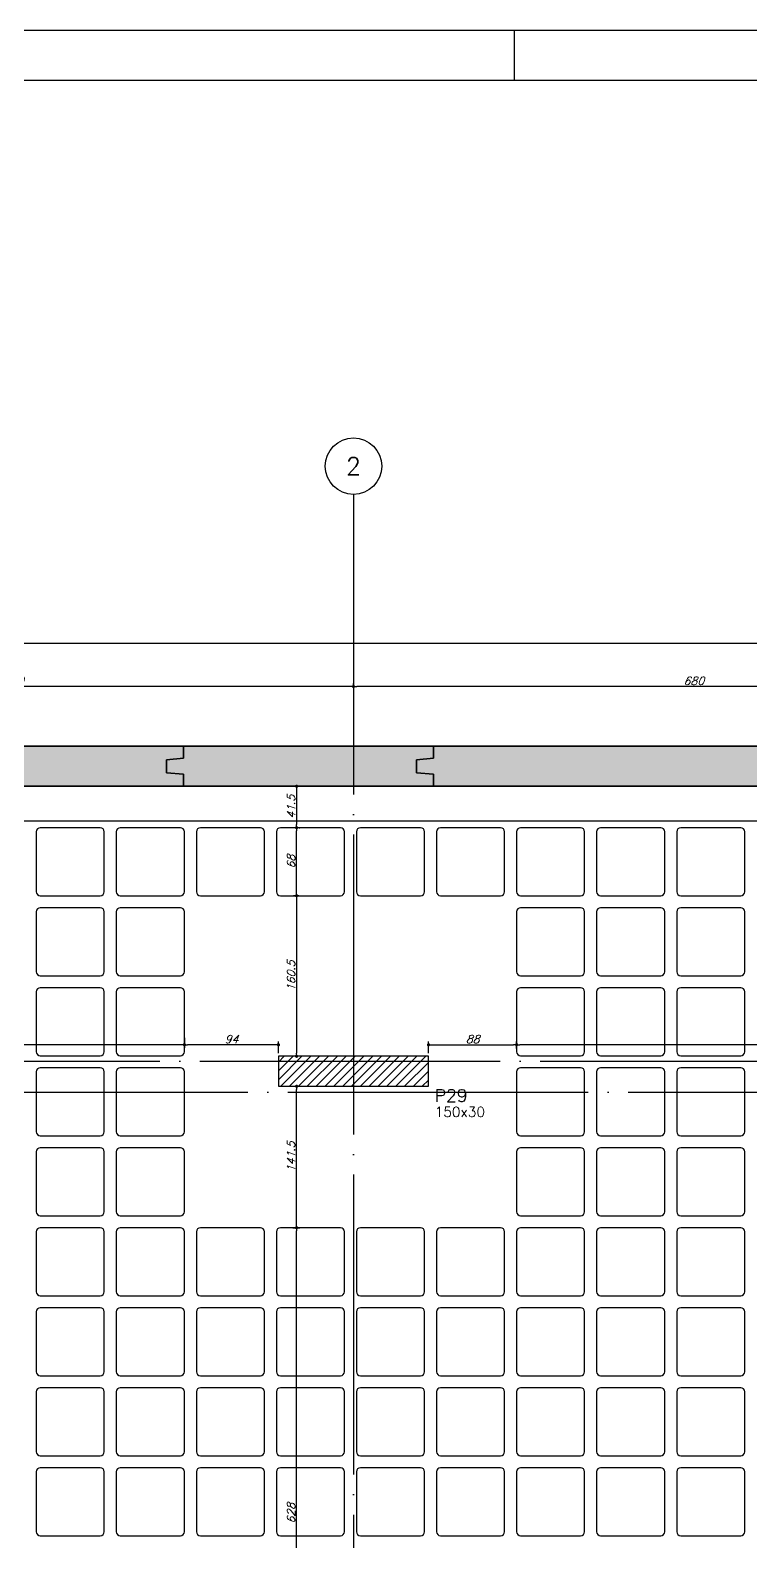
# Model space of a CAD drawing. Header units: millimetres. Extents: x -4107 to 5538, y -2094 to 2406.
# Drawn here: x -2943 to -2223, y 894 to 2406 of the extents above; entities that cross this region are included whole.
import ezdxf
from ezdxf.enums import TextEntityAlignment as Align

# ---------------------------------------------------------------- set-up
doc = ezdxf.new("R2010")
doc.units = ezdxf.units.MM
doc.header["$LTSCALE"] = 50
doc.linetypes.add('EIXO', pattern=[6.8, 6, -0.4, 0, -0.4])
for name, color, linetype in [('251', 5, 'Continuous'), ('F-COTAS', 106, 'Continuous'), ('F-CUBETA', 1, 'Continuous'), ('F-EIXO', 12, 'EIXO'), ('F-MARGEM', 1, 'Continuous'), ('F-PILARES-DIM', 172, 'Continuous'), ('F-PILARES-HACH', 174, 'Continuous'), ('F-PILARES-NOME', 170, 'Continuous'), ('F-PILARES-S', 170, 'Continuous'), ('F-SOLIDO-EST', 252, 'Continuous'), ('F-TEXTO', 6, 'Continuous'), ('F-VIGAS', 3, 'Continuous')]:
    doc.layers.add(name, color=color, linetype=linetype)
doc.styles.add('CP-TEXT-INCL', font='simplex.shx', dxfattribs={"oblique": 20})
doc.styles.add('ROMANS', font='simplex.shx')
doc.dimstyles.new('CP-COTAS-50', dxfattribs={"dimscale": 0.64, "dimtxt": 12.5, "dimasz": 5, "dimexe": 5, "dimexo": 5, "dimgap": 2.5, "dimtad": 1, "dimdec": 1, "dimdsep": 46, "dimtxsty": 'CP-TEXT-INCL', "dimblk1": 'DOT', "dimblk2": 'DOT', "dimsah": 1, "dimcen": 9, "dimclrd": 256, "dimclre": 256, "dimclrt": 256, "dimadec": 0, "dimazin": 0, "dimtfac": 1, "dimtdec": 1, "dimtmove": 2, "dimatfit": 3, "dimldrblk": 'DOT', "dimfxl": 0, "dimtolj": 1, "dimarcsym": 0})

# ---------------------------------------------------------------- blocks, each defined once
blk = doc.blocks.new('_VAONER063650636500869008690')
at = {"layer": '251', "color": 1}
for p, q in [((30, 34), (-30, 34)), ((-34, 30), (-34, -30)), ((34, -30), (34, 30)), ((-30, -34), (30, -34))]:
    blk.add_line(p, q, dxfattribs=at)
for centre, start, end in [((-30, 30), 90, 180), ((30, 30), 0, 90), ((-30, -30), 180, 270), ((30, -30), 270, 0)]:
    blk.add_arc(centre, 4, start, end, dxfattribs=at)
blk = doc.blocks.new('*U13')
at = {"layer": 'F-EIXO'}
blk.add_line((0, 0), (7397, 0), dxfattribs=at)
at = {"layer": 'F-TEXTO', "style": 'ROMANS'}
blk.add_attdef('EIXO', text='', height=17.5, dxfattribs=at).set_placement((-28.2072, 0), align=Align.MIDDLE_CENTER)
blk = doc.blocks.new('*U19')
at = {"layer": 'F-EIXO'}
blk.add_line((0, 0), (7484.954, 0), dxfattribs=at)
at = {"layer": 'F-TEXTO', "style": 'ROMANS'}
blk.add_attdef('EIXO', text='', height=17.5, dxfattribs=at).set_placement((-28.2072, 0), align=Align.MIDDLE_CENTER)
blk = doc.blocks.new('*U22')
at = {"layer": 'F-EIXO'}
blk.add_line((0, 0), (0, -3477.9), dxfattribs=at)
at = {"layer": 'F-EIXO', "color": 2, "linetype": 'Continuous'}
blk.add_circle((0, 28.2), 28.2, dxfattribs=at)
at = {"layer": 'F-TEXTO', "style": 'ROMANS'}
blk.add_attdef('EIXO', text='', height=17.5, rotation=360, dxfattribs=at).set_placement((0, 28.2), align=Align.MIDDLE_CENTER)
blk = doc.blocks.new('*U18')
at = {"layer": 'F-EIXO'}
blk.add_line((0, 0), (7378.2, 0), dxfattribs=at)
at = {"layer": 'F-TEXTO', "style": 'ROMANS'}
blk.add_attdef('EIXO', text='', height=17.5, dxfattribs=at).set_placement((-28.2, 0), align=Align.MIDDLE_CENTER)
blk = doc.blocks.new('_DOT')
at = {"color": 0, "linetype": 'ByBlock'}
blk.add_line((-0.5, 0), (-1, 0), dxfattribs=at)
at = {"color": 0, "linetype": 'ByBlock', "const_width": 0.5}
blk.add_lwpolyline([(-0.25, 0, 1), (0.25, 0, 1)], format="xyb", close=True, dxfattribs=at)
blk = doc.blocks.new('*D64')
at = {"layer": 'DEFPOINTS', "color": 0, "linetype": 'Continuous', "transparency": 16777216}
for p in [(3284.5, 1792.6), (3284.5, 1699.5), (-3540, 1430.2)]:
    blk.add_point(p, dxfattribs=at)
at = {"layer": 'F-COTAS', "linetype": 'Continuous', "lineweight": -2, "transparency": 16777216}
for p, q in [((-3540, 1433.4), (-3540, 1795.8)), ((-3536.8, 1792.6), (3281.3, 1792.6)), ((3284.5, 1702.7), (3284.5, 1795.8))]:
    blk.add_line(p, q, dxfattribs=at)
at = {"layer": 'F-COTAS', "linetype": 'Continuous', "lineweight": -2, "transparency": 16777216, "xscale": 3.2, "yscale": 3.2, "zscale": 3.2, "rotation": 180}
blk.add_blockref('_DOT', (-3540, 1792.6), dxfattribs=at)
at = {"layer": 'F-COTAS', "linetype": 'Continuous', "lineweight": -2, "transparency": 16777216, "xscale": 3.2, "yscale": 3.2, "zscale": 3.2}
blk.add_blockref('_DOT', (3284.5, 1792.6), dxfattribs=at)
at = {"layer": 'F-COTAS', "linetype": 'Continuous', "transparency": 16777216, "insert": (-127.7, 1798.2), "char_height": 8, "attachment_point": 5, "style": 'CP-TEXT-INCL'}
blk.add_mtext('\\A1;6824.5', dxfattribs=at)
blk = doc.blocks.new('*D82')
at = {"layer": 'DEFPOINTS', "color": 0, "linetype": 'Continuous', "transparency": 16777216}
for p in [(-2620, 1749.2), (-2620, 1745.2), (-1940, 1745.2)]:
    blk.add_point(p, dxfattribs=at)
at = {"layer": 'F-COTAS', "linetype": 'Continuous', "lineweight": -2, "transparency": 16777216}
for p, q in [((-2620, 1748.4), (-2620, 1752.4)), ((-1943.2, 1749.2), (-2616.8, 1749.2)), ((-1940, 1748.4), (-1940, 1752.4))]:
    blk.add_line(p, q, dxfattribs=at)
at = {"layer": 'F-COTAS', "linetype": 'Continuous', "lineweight": -2, "transparency": 16777216, "xscale": 3.2, "yscale": 3.2, "zscale": 3.2, "rotation": 180}
blk.add_blockref('_DOT', (-2620, 1749.2), dxfattribs=at)
at = {"layer": 'F-COTAS', "linetype": 'Continuous', "lineweight": -2, "transparency": 16777216, "xscale": 3.2, "yscale": 3.2, "zscale": 3.2}
blk.add_blockref('_DOT', (-1940, 1749.2), dxfattribs=at)
at = {"layer": 'F-COTAS', "linetype": 'Continuous', "transparency": 16777216, "insert": (-2280, 1754.8), "char_height": 8, "attachment_point": 5, "style": 'CP-TEXT-INCL'}
blk.add_mtext('\\A1;680', dxfattribs=at)
blk = doc.blocks.new('*D83')
at = {"layer": 'DEFPOINTS', "color": 0, "linetype": 'Continuous', "transparency": 16777216}
for p in [(-3300, 1749.2), (-3300, 1745.2), (-2620, 1745.2)]:
    blk.add_point(p, dxfattribs=at)
at = {"layer": 'F-COTAS', "linetype": 'Continuous', "lineweight": -2, "transparency": 16777216}
for p, q in [((-3300, 1748.4), (-3300, 1752.4)), ((-2623.2, 1749.2), (-3296.8, 1749.2)), ((-2620, 1748.4), (-2620, 1752.4))]:
    blk.add_line(p, q, dxfattribs=at)
at = {"layer": 'F-COTAS', "linetype": 'Continuous', "lineweight": -2, "transparency": 16777216, "xscale": 3.2, "yscale": 3.2, "zscale": 3.2, "rotation": 180}
blk.add_blockref('_DOT', (-3300, 1749.2), dxfattribs=at)
at = {"layer": 'F-COTAS', "linetype": 'Continuous', "lineweight": -2, "transparency": 16777216, "xscale": 3.2, "yscale": 3.2, "zscale": 3.2}
blk.add_blockref('_DOT', (-2620, 1749.2), dxfattribs=at)
at = {"layer": 'F-COTAS', "linetype": 'Continuous', "transparency": 16777216, "insert": (-2960, 1754.8), "char_height": 8, "attachment_point": 5, "style": 'CP-TEXT-INCL'}
blk.add_mtext('\\A1;680', dxfattribs=at)
blk = doc.blocks.new('A0-4L_900')
at = {"layer": 'F-MARGEM', "color": 2}
blk.add_line((32.95, 89), (32.95, 90), dxfattribs=at)
blk.add_lwpolyline([(0, 0), (0, 90), (192.9, 90), (192.9, 0)], close=True, dxfattribs=at)
at = {"layer": 'F-MARGEM', "color": 7}
blk.add_lwpolyline([(2.5, 89), (191.9, 89), (191.9, 1), (2.5, 1)], close=True, dxfattribs=at)
blk = doc.blocks.new('*D202')
at = {"layer": 'DEFPOINTS', "color": 0, "transparency": 16777216}
for p in [(-2677.4, 1649.5), (-2677.4, 1608), (-2676.8, 1608)]:
    blk.add_point(p, dxfattribs=at)
at = {"layer": 'F-COTAS', "lineweight": -2, "transparency": 16777216}
for p, q in [((-2674.2, 1649.5), (-2673.6, 1649.5)), ((-2676.8, 1646.3), (-2676.8, 1611.2)), ((-2674.2, 1608), (-2673.6, 1608))]:
    blk.add_line(p, q, dxfattribs=at)
at = {"layer": 'F-COTAS', "lineweight": -2, "transparency": 16777216, "xscale": 3.2, "yscale": 3.2, "zscale": 3.2}
for p, rotation in [((-2676.8, 1649.5), 90), ((-2676.8, 1608), 270)]:
    blk.add_blockref('_DOT', p, dxfattribs=dict(at, rotation=rotation))
at = {"layer": 'F-COTAS', "transparency": 16777216, "insert": (-2682.4, 1628.8), "char_height": 8, "attachment_point": 5, "rotation": 90, "style": 'CP-TEXT-INCL'}
blk.add_mtext('\\A1;41.5', dxfattribs=at)
blk = doc.blocks.new('*D203')
at = {"layer": 'DEFPOINTS', "color": 0, "transparency": 16777216}
for p in [(-2676.8, 1608), (-2673.9, 1608), (-2673.4, 1540)]:
    blk.add_point(p, dxfattribs=at)
at = {"layer": 'F-COTAS', "lineweight": -2, "transparency": 16777216}
for p, q in [((-2677.1, 1608), (-2680, 1608)), ((-2676.8, 1543.2), (-2676.8, 1604.8)), ((-2676.6, 1540), (-2680, 1540))]:
    blk.add_line(p, q, dxfattribs=at)
at = {"layer": 'F-COTAS', "lineweight": -2, "transparency": 16777216, "xscale": 3.2, "yscale": 3.2, "zscale": 3.2}
for p, rotation in [((-2676.8, 1608), 90), ((-2676.8, 1540), 270)]:
    blk.add_blockref('_DOT', p, dxfattribs=dict(at, rotation=rotation))
at = {"layer": 'F-COTAS', "transparency": 16777216, "insert": (-2682.4, 1574), "char_height": 8, "attachment_point": 5, "rotation": 90, "style": 'CP-TEXT-INCL'}
blk.add_mtext('\\A1;68', dxfattribs=at)
blk = doc.blocks.new('*D204')
at = {"layer": 'DEFPOINTS', "color": 0, "transparency": 16777216}
for p in [(-2671.3, 1540), (-2676.8, 1379.5), (-2671.3, 1379.5)]:
    blk.add_point(p, dxfattribs=at)
at = {"layer": 'F-COTAS', "lineweight": -2, "transparency": 16777216}
for p, q in [((-2674.5, 1540), (-2680, 1540)), ((-2676.8, 1536.8), (-2676.8, 1382.7)), ((-2674.5, 1379.5), (-2680, 1379.5))]:
    blk.add_line(p, q, dxfattribs=at)
at = {"layer": 'F-COTAS', "lineweight": -2, "transparency": 16777216, "xscale": 3.2, "yscale": 3.2, "zscale": 3.2}
for p, rotation in [((-2676.8, 1540), 90), ((-2676.8, 1379.5), 270)]:
    blk.add_blockref('_DOT', p, dxfattribs=dict(at, rotation=rotation))
at = {"layer": 'F-COTAS', "transparency": 16777216, "insert": (-2682.4, 1459.8), "char_height": 8, "attachment_point": 5, "rotation": 90, "style": 'CP-TEXT-INCL'}
blk.add_mtext('\\A1;160.5', dxfattribs=at)
blk = doc.blocks.new('*D205')
at = {"layer": 'DEFPOINTS', "color": 0, "transparency": 16777216}
for p in [(-2676.8, 1349.5), (-2676.8, 1349.5), (-2676.8, 1208)]:
    blk.add_point(p, dxfattribs=at)
at = {"layer": 'F-COTAS', "lineweight": -2, "transparency": 16777216}
blk.add_line((-2676.8, 1211.2), (-2676.8, 1346.3), dxfattribs=at)
at = {"layer": 'F-COTAS', "lineweight": -2, "transparency": 16777216, "xscale": 3.2, "yscale": 3.2, "zscale": 3.2}
for p, rotation in [((-2676.8, 1349.5), 90), ((-2676.8, 1208), 270)]:
    blk.add_blockref('_DOT', p, dxfattribs=dict(at, rotation=rotation))
at = {"layer": 'F-COTAS', "transparency": 16777216, "insert": (-2682.4, 1278.8), "char_height": 8, "attachment_point": 5, "rotation": 90, "style": 'CP-TEXT-INCL'}
blk.add_mtext('\\A1;141.5', dxfattribs=at)
blk = doc.blocks.new('*D206')
at = {"layer": 'DEFPOINTS', "color": 0, "transparency": 16777216}
for p in [(-2683.9, 1208), (-2676.8, 1208), (-2683.9, 580)]:
    blk.add_point(p, dxfattribs=at)
at = {"layer": 'F-COTAS', "lineweight": -2, "transparency": 16777216}
for p, q in [((-2680.7, 1208), (-2673.6, 1208)), ((-2676.8, 583.2), (-2676.8, 1204.8)), ((-2680.7, 580), (-2673.6, 580))]:
    blk.add_line(p, q, dxfattribs=at)
at = {"layer": 'F-COTAS', "lineweight": -2, "transparency": 16777216, "xscale": 3.2, "yscale": 3.2, "zscale": 3.2}
for p, rotation in [((-2676.8, 1208), 90), ((-2676.8, 580), 270)]:
    blk.add_blockref('_DOT', p, dxfattribs=dict(at, rotation=rotation))
at = {"layer": 'F-COTAS', "transparency": 16777216, "insert": (-2682.4, 922.4), "char_height": 8, "attachment_point": 5, "rotation": 90, "style": 'CP-TEXT-INCL'}
blk.add_mtext('\\A1;628', dxfattribs=at)
blk = doc.blocks.new('*D289')
at = {"layer": 'DEFPOINTS', "color": 0, "transparency": 16777216}
for p in [(-2457, 1405.1), (-2457, 1391), (-1429, 1405.1)]:
    blk.add_point(p, dxfattribs=at)
at = {"layer": 'F-COTAS', "lineweight": -2, "transparency": 16777216}
for p, q in [((-2457, 1401.9), (-2457, 1387.8)), ((-1432.2, 1391), (-2453.8, 1391)), ((-1429, 1401.9), (-1429, 1387.8))]:
    blk.add_line(p, q, dxfattribs=at)
at = {"layer": 'F-COTAS', "lineweight": -2, "transparency": 16777216, "xscale": 3.2, "yscale": 3.2, "zscale": 3.2, "rotation": 180}
blk.add_blockref('_DOT', (-2457, 1391), dxfattribs=at)
at = {"layer": 'F-COTAS', "lineweight": -2, "transparency": 16777216, "xscale": 3.2, "yscale": 3.2, "zscale": 3.2}
blk.add_blockref('_DOT', (-1429, 1391), dxfattribs=at)
at = {"layer": 'F-COTAS', "transparency": 16777216, "insert": (-1943, 1396.6), "char_height": 8, "attachment_point": 5, "style": 'CP-TEXT-INCL'}
blk.add_mtext('\\A1;1028', dxfattribs=at)
blk = doc.blocks.new('*D290')
at = {"layer": 'DEFPOINTS', "color": 0, "transparency": 16777216}
for p in [(-2457, 1391), (-2545, 1379.5), (-2457, 1384)]:
    blk.add_point(p, dxfattribs=at)
at = {"layer": 'F-COTAS', "lineweight": -2, "transparency": 16777216}
for p, q in [((-2545, 1382.7), (-2545, 1394.2)), ((-2541.8, 1391), (-2460.2, 1391)), ((-2457, 1387.2), (-2457, 1394.2))]:
    blk.add_line(p, q, dxfattribs=at)
at = {"layer": 'F-COTAS', "lineweight": -2, "transparency": 16777216, "xscale": 3.2, "yscale": 3.2, "zscale": 3.2, "rotation": 180}
blk.add_blockref('_DOT', (-2545, 1391), dxfattribs=at)
at = {"layer": 'F-COTAS', "lineweight": -2, "transparency": 16777216, "xscale": 3.2, "yscale": 3.2, "zscale": 3.2}
blk.add_blockref('_DOT', (-2457, 1391), dxfattribs=at)
at = {"layer": 'F-COTAS', "transparency": 16777216, "insert": (-2501, 1396.6), "char_height": 8, "attachment_point": 5, "style": 'CP-TEXT-INCL'}
blk.add_mtext('\\A1;88', dxfattribs=at)
blk = doc.blocks.new('*D291')
at = {"layer": 'DEFPOINTS', "color": 0, "transparency": 16777216}
for p in [(-2789, 1391), (-2789, 1384), (-2695, 1379.5)]:
    blk.add_point(p, dxfattribs=at)
at = {"layer": 'F-COTAS', "lineweight": -2, "transparency": 16777216}
for p, q in [((-2789, 1387.2), (-2789, 1394.2)), ((-2698.2, 1391), (-2785.8, 1391)), ((-2695, 1382.7), (-2695, 1394.2))]:
    blk.add_line(p, q, dxfattribs=at)
at = {"layer": 'F-COTAS', "lineweight": -2, "transparency": 16777216, "xscale": 3.2, "yscale": 3.2, "zscale": 3.2, "rotation": 180}
blk.add_blockref('_DOT', (-2789, 1391), dxfattribs=at)
at = {"layer": 'F-COTAS', "lineweight": -2, "transparency": 16777216, "xscale": 3.2, "yscale": 3.2, "zscale": 3.2}
blk.add_blockref('_DOT', (-2695, 1391), dxfattribs=at)
at = {"layer": 'F-COTAS', "transparency": 16777216, "insert": (-2742, 1396.6), "char_height": 8, "attachment_point": 5, "style": 'CP-TEXT-INCL'}
blk.add_mtext('\\A1;94', dxfattribs=at)
blk = doc.blocks.new('*D292')
at = {"layer": 'DEFPOINTS', "color": 0, "transparency": 16777216}
for p in [(-3257, 1401), (-3257, 1391), (-2789, 1401)]:
    blk.add_point(p, dxfattribs=at)
at = {"layer": 'F-COTAS', "lineweight": -2, "transparency": 16777216}
for p, q in [((-3257, 1397.8), (-3257, 1387.8)), ((-2792.2, 1391), (-3253.8, 1391)), ((-2789, 1397.8), (-2789, 1387.8))]:
    blk.add_line(p, q, dxfattribs=at)
at = {"layer": 'F-COTAS', "lineweight": -2, "transparency": 16777216, "xscale": 3.2, "yscale": 3.2, "zscale": 3.2, "rotation": 180}
blk.add_blockref('_DOT', (-3257, 1391), dxfattribs=at)
at = {"layer": 'F-COTAS', "lineweight": -2, "transparency": 16777216, "xscale": 3.2, "yscale": 3.2, "zscale": 3.2}
blk.add_blockref('_DOT', (-2789, 1391), dxfattribs=at)
at = {"layer": 'F-COTAS', "transparency": 16777216, "insert": (-3001.1, 1396.6), "char_height": 8, "attachment_point": 5, "style": 'CP-TEXT-INCL'}
blk.add_mtext('\\A1;468', dxfattribs=at)

msp = doc.modelspace()

# ---------------------------------------------------------------- hatches: boundary and pattern name
at = {"layer": 'F-PILARES-HACH', "linetype": 'Continuous'}
h = msp.add_hatch(dxfattribs=at)
h.set_pattern_fill('ANSI31', color=256, scale=50, style=0)
h.set_pattern_definition([(45, (0, -5000), (-4.4194174, 4.4194174), [])])
h.paths.add_polyline_path([(-2695, 1349.5), (-2545, 1349.5), (-2545, 1379.5), (-2695, 1379.5)], flags=16)
at = {"layer": 'F-SOLIDO-EST'}
h = msp.add_hatch(color=256, dxfattribs=at)
h.dxf.hatch_style = 1
h.paths.add_polyline_path([(-2807, 1676), (-2790, 1677.5), (-2790, 1689.5), (-3040, 1689.5), (-3040, 1677.5), (-3057, 1676), (-3057, 1663), (-3040, 1661.5), (-3040, 1649.5), (-2790, 1649.5), (-2790, 1661.5), (-2807, 1663)])
h = msp.add_hatch(color=256, dxfattribs=at)
h.dxf.hatch_style = 1
h.paths.add_polyline_path([(-2557, 1676), (-2540, 1677.5), (-2540, 1689.5), (-2790, 1689.5), (-2790, 1677.5), (-2807, 1676), (-2807, 1663), (-2790, 1661.5), (-2790, 1649.5), (-2540, 1649.5), (-2540, 1661.5), (-2557, 1663)])
h = msp.add_hatch(color=256, dxfattribs=at)
h.dxf.hatch_style = 1
h.paths.add_polyline_path([(-2082, 1676), (-2065, 1677.5), (-2065, 1689.5), (-2540, 1689.5), (-2540, 1677.5), (-2557, 1676), (-2557, 1663), (-2540, 1661.5), (-2540, 1649.5), (-2065, 1649.5), (-2065, 1661.5), (-2082, 1663)])

# ---------------------------------------------------------------- linework, layer by layer
at = {"layer": 'F-EIXO'}
msp.add_line((-3621.135, 1615), (3550.572, 1615), dxfattribs=at)
at = {"layer": 'F-PILARES-S', "linetype": 'Continuous'}
msp.add_lwpolyline([(-2695, 1349.5), (-2545, 1349.5), (-2545, 1379.5), (-2695, 1379.5), (-2695, 1349.5)], dxfattribs=at)
at = {"layer": 'F-VIGAS'}
for p, q in [((-2790, 1689.5), (-3040, 1689.5)), ((-3040, 1689.5), (-2790, 1689.5)), ((-2790, 1677.5), (-2790, 1689.5)), ((-2790, 1689.5), (-2790, 1677.5)), ((-2540, 1689.5), (-2790, 1689.5)), ((-2790, 1689.5), (-2790, 1677.5)), ((-2790, 1677.5), (-2790, 1689.5)), ((-2790, 1689.5), (-2540, 1689.5)), ((-2065, 1689.5), (-2540, 1689.5)), ((-2540, 1689.5), (-2540, 1677.5)), ((-2540, 1677.5), (-2540, 1689.5)), ((-2540, 1689.5), (-2065, 1689.5)), ((-2540, 1677.5), (-2540, 1689.5)), ((-2540, 1689.5), (-2540, 1677.5)), ((-2807, 1676), (-2790, 1677.5)), ((-2790, 1677.5), (-2807, 1676)), ((-2790, 1677.5), (-2807, 1676)), ((-2807, 1676), (-2790, 1677.5)), ((-2807, 1663), (-2807, 1676)), ((-2807, 1676), (-2807, 1663)), ((-2807, 1676), (-2807, 1663)), ((-2807, 1663), (-2807, 1676)), ((-2790, 1661.5), (-2807, 1663)), ((-2807, 1663), (-2790, 1661.5)), ((-2807, 1663), (-2790, 1661.5)), ((-2790, 1661.5), (-2807, 1663)), ((-2540, 1677.5), (-2557, 1676)), ((-2557, 1676), (-2540, 1677.5)), ((-2557, 1676), (-2540, 1677.5)), ((-2540, 1677.5), (-2557, 1676)), ((-2557, 1676), (-2557, 1663)), ((-2557, 1663), (-2557, 1676)), ((-2557, 1663), (-2557, 1676)), ((-2557, 1676), (-2557, 1663)), ((-2557, 1663), (-2540, 1661.5)), ((-2540, 1661.5), (-2557, 1663)), ((-2540, 1661.5), (-2557, 1663)), ((-2557, 1663), (-2540, 1661.5)), ((-3040, 1649.5), (-2790, 1649.5)), ((-2790, 1649.5), (-3040, 1649.5)), ((-2790, 1649.5), (-2790, 1661.5)), ((-2790, 1661.5), (-2790, 1649.5)), ((-2790, 1661.5), (-2790, 1649.5)), ((-2790, 1649.5), (-2790, 1661.5)), ((-2790, 1649.5), (-2540, 1649.5)), ((-2540, 1649.5), (-2790, 1649.5)), ((-2540, 1661.5), (-2540, 1649.5)), ((-2540, 1649.5), (-2540, 1661.5)), ((-2540, 1649.5), (-2540, 1661.5)), ((-2540, 1661.5), (-2540, 1649.5)), ((-2540, 1649.5), (-2065, 1649.5)), ((-2065, 1649.5), (-2540, 1649.5))]:
    msp.add_line(p, q, dxfattribs=at)

# ---------------------------------------------------------------- block references
at = {"layer": 'F-CUBETA'}
for p in [(-2903, 1574), (-2823, 1574), (-2743, 1574), (-2663, 1574), (-2583, 1574), (-2503, 1574), (-2423, 1574), (-2343, 1574), (-2263, 1574), (-2903, 1494), (-2823, 1494), (-2423, 1494), (-2343, 1494), (-2263, 1494), (-2903, 1414), (-2823, 1414), (-2423, 1414), (-2343, 1414), (-2263, 1414), (-2903, 1334), (-2823, 1334), (-2423, 1334), (-2343, 1334), (-2263, 1334), (-2903, 1254), (-2823, 1254), (-2423, 1254), (-2343, 1254), (-2263, 1254), (-2903, 1174), (-2823, 1174), (-2743, 1174), (-2663, 1174), (-2583, 1174), (-2503, 1174), (-2423, 1174), (-2343, 1174), (-2263, 1174), (-2903, 1094), (-2823, 1094), (-2743, 1094), (-2663, 1094), (-2583, 1094), (-2503, 1094), (-2423, 1094), (-2343, 1094), (-2263, 1094), (-2903, 1014), (-2823, 1014), (-2743, 1014), (-2663, 1014), (-2583, 1014), (-2503, 1014), (-2423, 1014), (-2343, 1014), (-2263, 1014), (-2903, 934), (-2823, 934), (-2743, 934), (-2663, 934), (-2583, 934), (-2503, 934), (-2423, 934), (-2343, 934), (-2263, 934)]:
    msp.add_blockref('_VAONER063650636500869008690', p, dxfattribs=at)
at = {"layer": 'F-EIXO', "linetype": 'Continuous'}
msp.add_blockref('*U22', (-2620, 1941.357), dxfattribs=at).add_auto_attribs({'EIXO': '2'})
for name, p in [('*U18', (-3705.761, 1615)), ('*U19', (-3793.715, 1374.5)), ('*U13', (-3705.761, 1343.5))]:
    msp.add_blockref(name, p, dxfattribs=at)
at = {"layer": 'F-MARGEM', "linetype": 'Continuous', "xscale": 50, "yscale": 50, "zscale": 50}
msp.add_blockref('A0-4L_900', (-4106.604, -2094.493), dxfattribs=at)

# ---------------------------------------------------------------- texts
at = {"layer": 'F-PILARES-DIM', "linetype": 'Continuous', "style": 'ROMANS'}
msp.add_text('150x30', height=10, dxfattribs=at).set_placement((-2538.75, 1318.875))
at = {"layer": 'F-PILARES-NOME', "linetype": 'Continuous', "style": 'ROMANS'}
msp.add_text('P29', height=12.5, dxfattribs=at).set_placement((-2538.75, 1333.875))

# ---------------------------------------------------------------- dimensions: what is measured, and where the dimension line sits
at = {"layer": 'F-COTAS', "linetype": 'Continuous'}
for base, p1, p2, picture, middle in [((3284.5, 1792.612), (-3540, 1430.201), (3284.5, 1699.5), '*D64', (-127.75, 1798.212)), ((-3300, 1749.22), (-2620, 1745.22), (-3300, 1745.22), '*D83', (-2960, 1754.82)), ((-2620, 1749.22), (-1940, 1745.22), (-2620, 1745.22), '*D82', (-2280, 1754.82))]:
    dim = msp.add_linear_dim(base=base, p1=p1, p2=p2, dimstyle='CP-COTAS-50', dxfattribs=at)
    dim.commit()
    dim.dimension.update_dxf_attribs({"geometry": picture, "text_midpoint": middle})
at = {"layer": 'F-COTAS'}
for base, p1, p2, picture, middle in [((-2676.76, 1608), (-2677.403, 1649.5), (-2677.403, 1608), '*D202', (-2682.36, 1628.75)), ((-2676.76, 1608), (-2673.419, 1540), (-2673.881, 1608), '*D203', (-2682.36, 1574)), ((-2676.76, 1379.5), (-2671.27, 1540), (-2671.27, 1379.5), '*D204', (-2682.36, 1459.75)), ((-2676.76, 1349.5), (-2676.76, 1208), (-2676.76, 1349.5), '*D205', (-2682.36, 1278.75))]:
    dim = msp.add_linear_dim(base=base, p1=p1, p2=p2, angle=90, dimstyle='CP-COTAS-50', override={"dimscale": 0.64, "dimfxl": 7.5}, dxfattribs=at)
    dim.commit()
    dim.dimension.update_dxf_attribs({"geometry": picture, "text_midpoint": middle})
dim = msp.add_linear_dim(base=(-3257, 1390.971), p1=(-2789, 1400.953), p2=(-3257, 1400.953), dimstyle='CP-COTAS-50', override={"dimscale": 0.64, "dimfxl": 7.5}, dxfattribs=at)
dim.commit()
dim.dimension.update_dxf_attribs({"geometry": '*D292', "text_midpoint": (-3001.107, 1396.571), "dimtype": 160})
for base, p1, p2, picture, middle in [((-2789, 1390.971), (-2695, 1379.5), (-2789, 1384), '*D291', (-2742, 1396.571)), ((-2457, 1390.971), (-2545, 1379.5), (-2457, 1384), '*D290', (-2501, 1396.571)), ((-2457, 1390.971), (-1429, 1405.078), (-2457, 1405.078), '*D289', (-1943, 1396.571))]:
    dim = msp.add_linear_dim(base=base, p1=p1, p2=p2, dimstyle='CP-COTAS-50', override={"dimscale": 0.64, "dimfxl": 7.5}, dxfattribs=at)
    dim.commit()
    dim.dimension.update_dxf_attribs({"geometry": picture, "text_midpoint": middle})
dim = msp.add_linear_dim(base=(-2676.76, 1208), p1=(-2683.888, 580), p2=(-2683.888, 1208), angle=90, dimstyle='CP-COTAS-50', override={"dimscale": 0.64, "dimfxl": 7.5}, dxfattribs=at)
dim.commit()
dim.dimension.update_dxf_attribs({"geometry": '*D206', "text_midpoint": (-2682.36, 922.447), "dimtype": 160})

doc.saveas('drawing.dxf')
